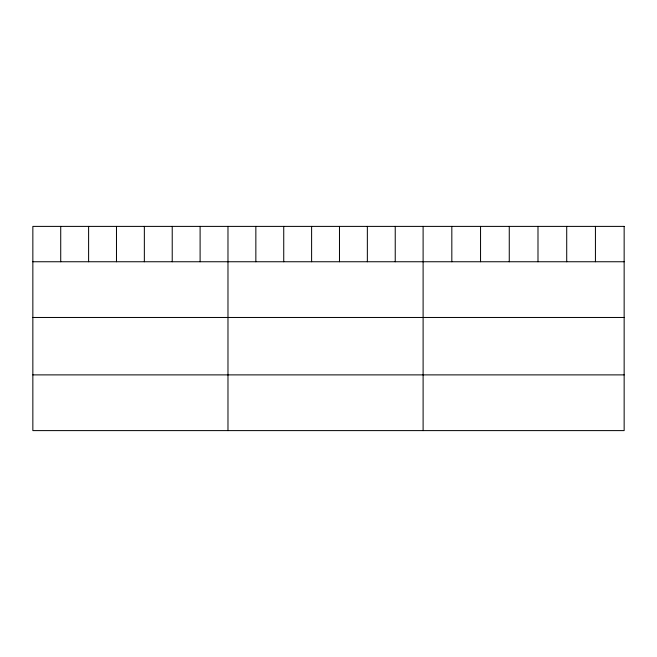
<?xml version="1.0" encoding="UTF-8"?>
<svg xmlns="http://www.w3.org/2000/svg" width="657" height="657" viewBox="0 0 657 657"><rect width="100%" height="100%" fill="white"/><g stroke="black" fill="none" stroke-linecap="round" stroke-linejoin="round"><path stroke-width="0.99" d="M32.85 261.749L624.15 261.749M32.85 317.471L624.15 317.471M32.85 374.884L624.15 374.884M595.431 226.394L595.431 261.749M566.712 226.394L566.712 261.749M537.993 226.394L537.993 261.749M509.265 226.394L509.265 261.749M480.546 226.394L480.546 261.749M451.827 226.394L451.827 261.749M423.108 226.394L423.108 430.606M395.235 226.394L395.235 261.749M367.353 226.394L367.353 261.749M339.48 226.394L339.48 261.749M311.607 226.394L311.607 261.749M283.734 226.394L283.734 261.749M255.852 226.394L255.852 261.749M227.979 226.394L227.979 430.606M200.106 226.394L200.106 261.749M172.224 226.394L172.224 261.749M144.351 226.394L144.351 261.749M116.478 226.394L116.478 261.749M88.605 226.394L88.605 261.749M60.723 226.394L60.723 261.749M624.15 226.394L32.85 226.394L32.85 430.606L624.15 430.606L624.15 226.394"/></g></svg>
